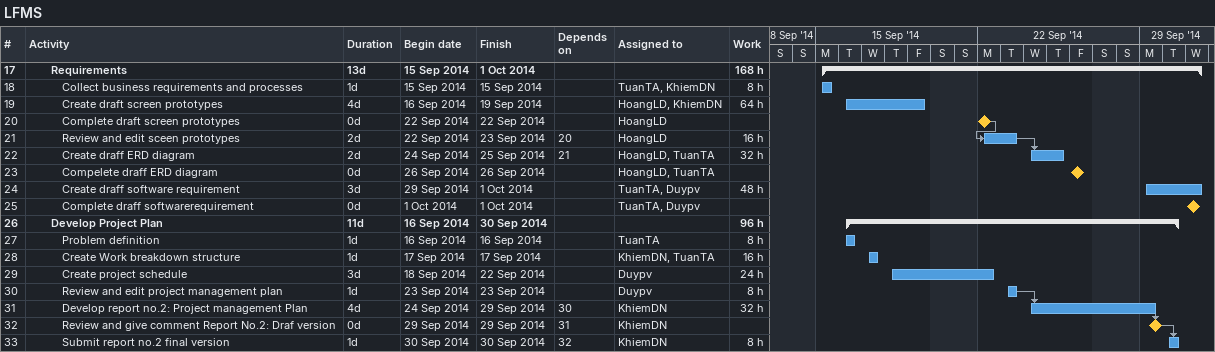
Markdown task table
LFMS

| ID | Level | Task | Duration | Start | Finish | Predecessors | Resources | Work (h) |
|---|---|---|---|---|---|---|---|---|
| 17 | 3 | **Requirements** | 13d | 2014-09-15 | 2014-10-01 |  |  | 168 |
| 18 | 4 | Collect business requirements and processes | 1d | 2014-09-15 | 2014-09-15 |  | TuanTA, KhiemDN | 8 |
| 19 | 4 | Create draft screen prototypes | 4d | 2014-09-16 | 2014-09-19 |  | HoangLD, KhiemDN | 64 |
| 20 | 4 | Complete draft screen prototypes | 0d | 2014-09-22 | 2014-09-22 |  | HoangLD |  |
| 21 | 4 | Review and edit sceen prototypes | 2d | 2014-09-22 | 2014-09-23 | 20 | HoangLD | 16 |
| 22 | 4 | Create draff ERD diagram | 2d | 2014-09-24 | 2014-09-25 | 21 | HoangLD, TuanTA | 32 |
| 23 | 4 | Compelete draff ERD diagram | 0d | 2014-09-26 | 2014-09-26 |  | HoangLD, TuanTA |  |
| 24 | 4 | Create draff software requirement | 3d | 2014-09-29 | 2014-10-01 |  | TuanTA, Duypv | 48 |
| 25 | 4 | Complete draff softwarerequirement | 0d | 2014-10-01 | 2014-10-01 |  | TuanTA, Duypv |  |
| 26 | 3 | **Develop Project Plan** | 11d | 2014-09-16 | 2014-09-30 |  |  | 96 |
| 27 | 4 | Problem definition | 1d | 2014-09-16 | 2014-09-16 |  | TuanTA | 8 |
| 28 | 4 | Create Work breakdown structure | 1d | 2014-09-17 | 2014-09-17 |  | KhiemDN, TuanTA | 16 |
| 29 | 4 | Create project schedule | 3d | 2014-09-18 | 2014-09-22 |  | Duypv | 24 |
| 30 | 4 | Review and edit project management plan | 1d | 2014-09-23 | 2014-09-23 |  | Duypv | 8 |
| 31 | 4 | Develop report no.2: Project management Plan | 4d | 2014-09-24 | 2014-09-29 | 30 | KhiemDN | 32 |
| 32 | 4 | Review and give comment Report No.2: Draf version | 0d | 2014-09-29 | 2014-09-29 | 31 | KhiemDN |  |
| 33 | 4 | Submit report no.2 final version | 1d | 2014-09-30 | 2014-09-30 | 32 | KhiemDN | 8 |
